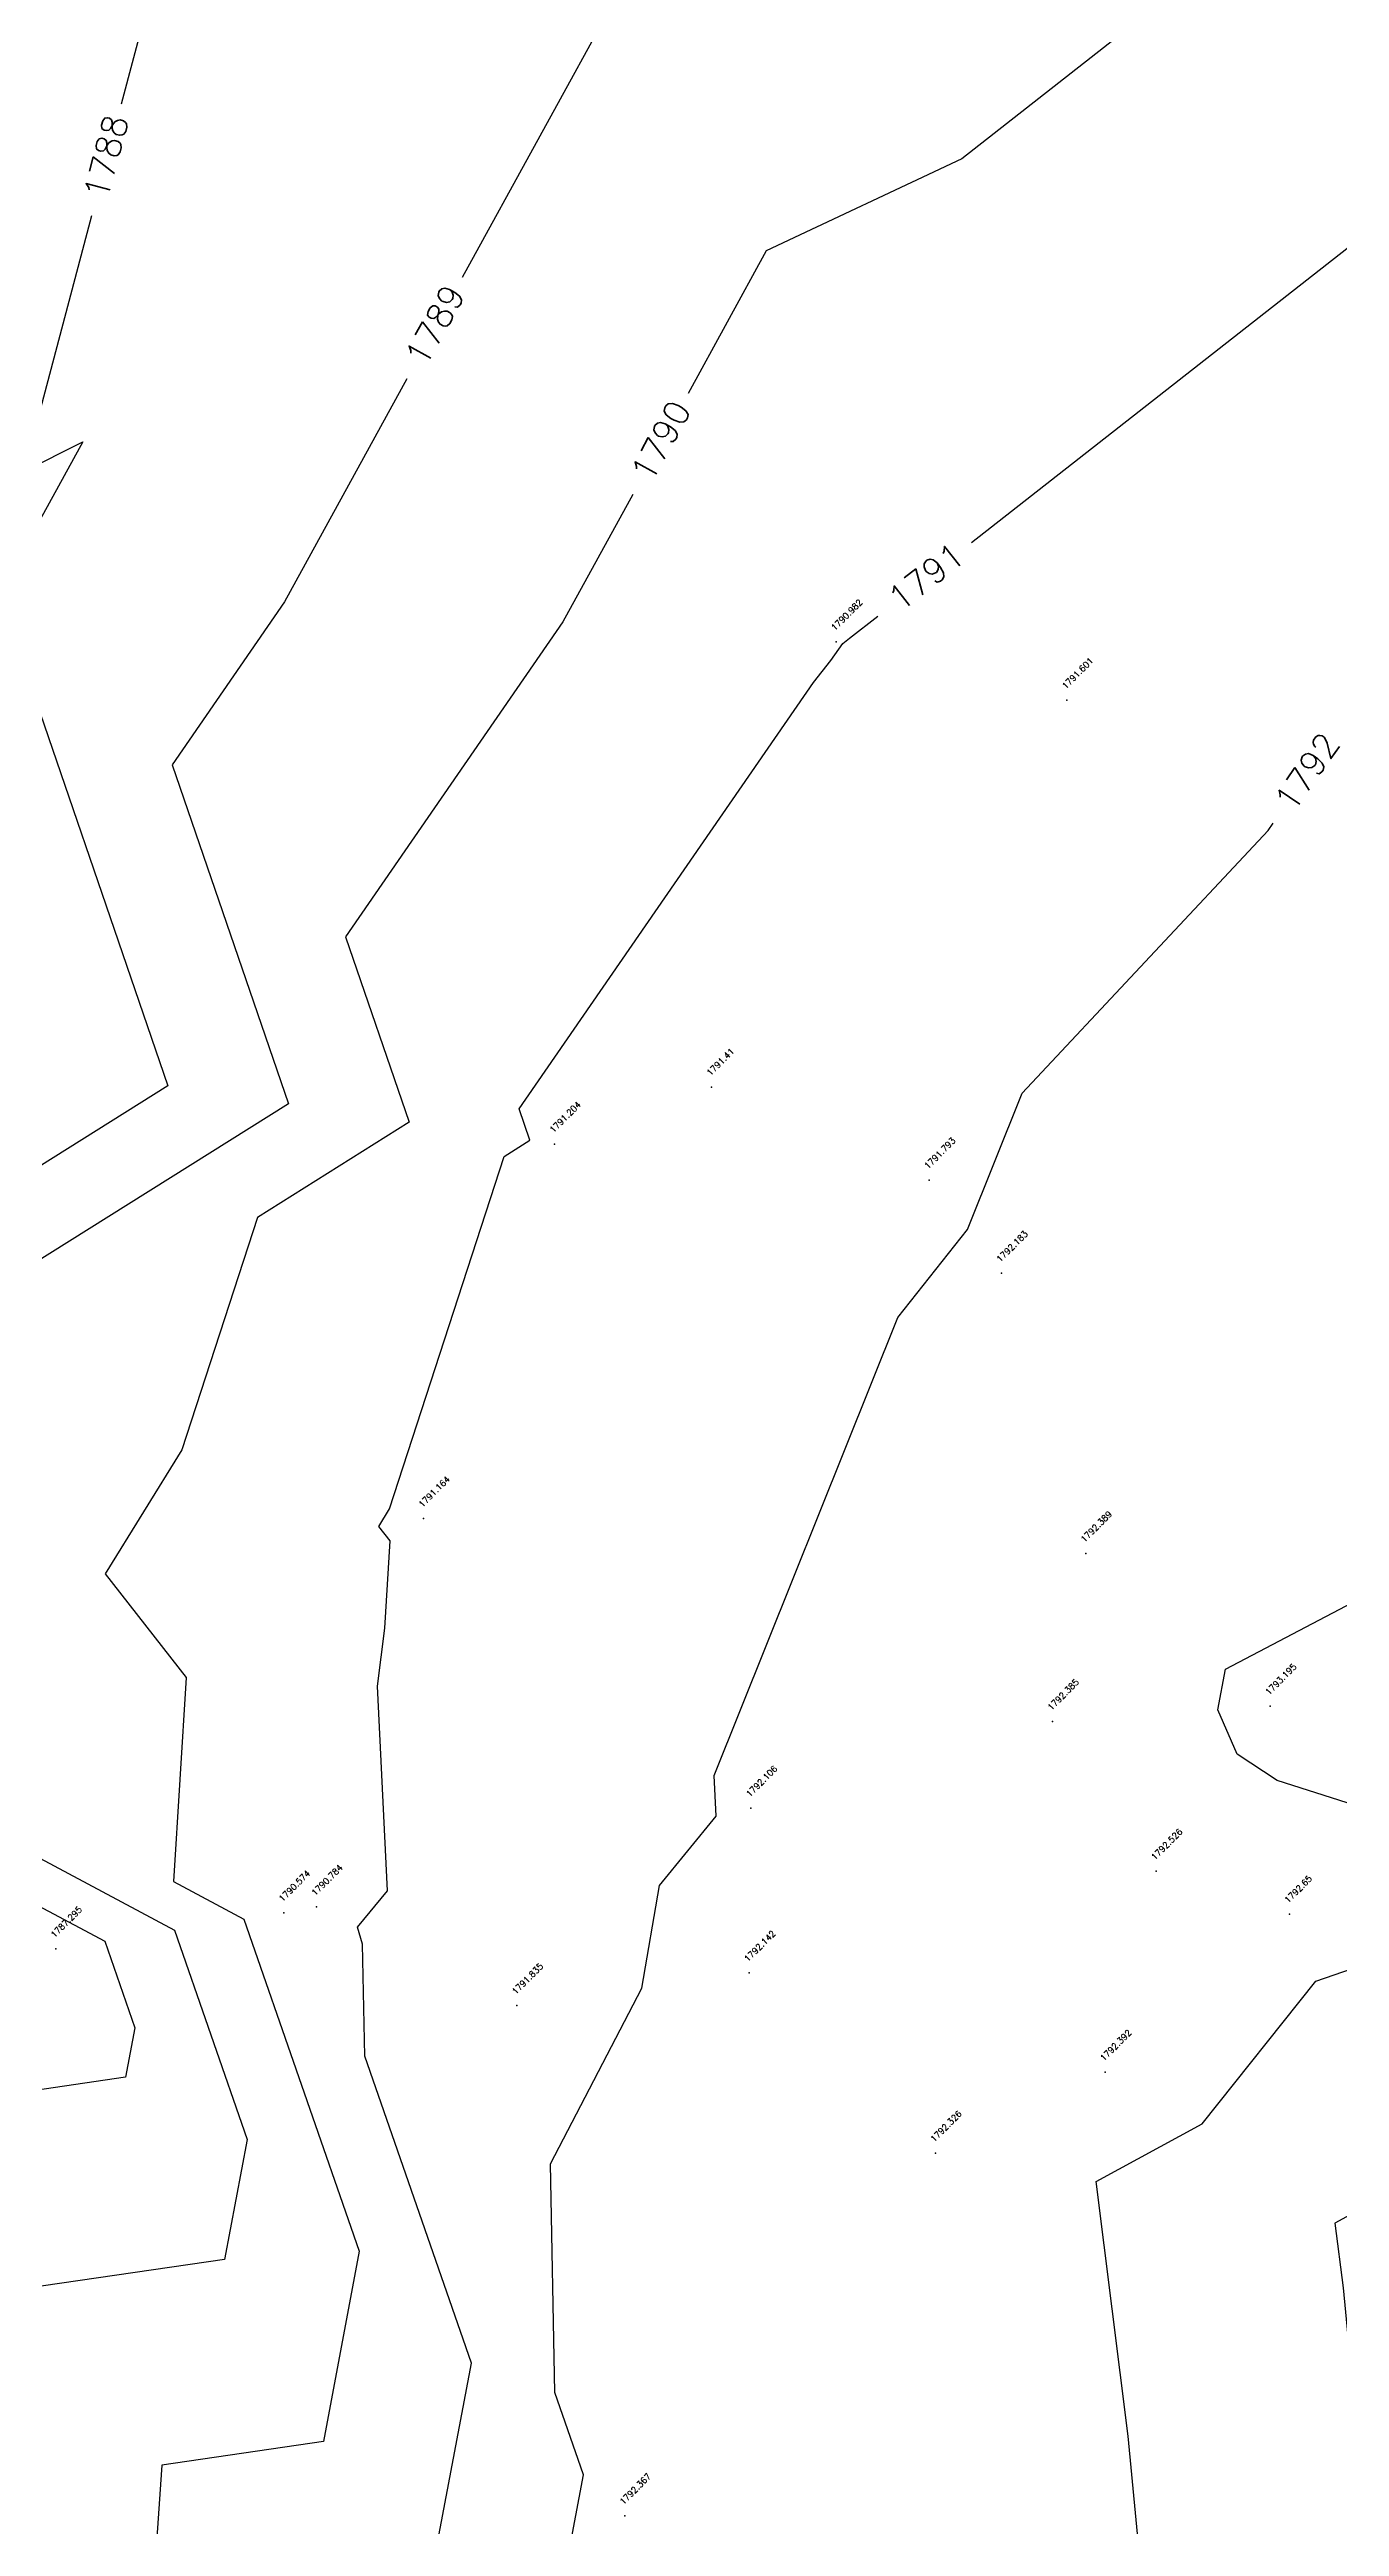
# Model space of a CAD drawing. Header units: inches. Extents: x 9956484 to 9957113, y 272553 to 273016.
# Drawn here: x 9956757.4 to 9956809.3, y 272657.7 to 272757.5 of the extents above; entities that cross this region are included whole.
import ezdxf
from ezdxf.enums import TextEntityAlignment as Align

# ---------------------------------------------------------------- set-up
doc = ezdxf.new("R2010")
doc.units = ezdxf.units.IN
doc.header["$MEASUREMENT"] = 0
doc.layers.add('Cont_Annotation', color=7, linetype='Continuous', lineweight=15)
for name, color, linetype in [('Contour', 4, 'Continuous'), ('Index_Contour', 8, 'Continuous'), ('Points', 7, 'Continuous'), ('Points-ELV', 6, 'Continuous'), ('Points-NUM', 4, 'Continuous'), ('Points-TXT', 3, 'Continuous')]:
    doc.layers.add(name, color=color, linetype=linetype)
doc.styles.add('Cont_Anno', font='')
doc.styles.add('romans', font='romans.shx')
doc.styles.get('Cont_Anno').set_extended_font_data('romans', bold=True)

# ---------------------------------------------------------------- blocks, each defined once
blk = doc.blocks.new('POINTS')
at = {"layer": 'Points'}
blk.add_line((0, 0), (0, 0), dxfattribs=at)
blk.add_point((0, 0), dxfattribs=at)
at = {"layer": 'Points-ELV', "style": 'romans'}
blk.add_attdef('ELEV', text='', height=1, rotation=45, dxfattribs=at).set_placement((0, 0), align=Align.BOTTOM_LEFT)
at = {"layer": 'Points-NUM', "style": 'romans'}
blk.add_attdef('PTNUM', text='', height=1, dxfattribs=at).set_placement((0, 0), align=Align.BOTTOM_RIGHT)
at = {"layer": 'Points-TXT', "style": 'romans'}
blk.add_attdef('DESC', text='', height=1, dxfattribs=at).set_placement((0, 0), align=Align.BOTTOM_RIGHT)

msp = doc.modelspace()

# ---------------------------------------------------------------- linework, layer by layer
at = {"layer": 'Contour'}
for points, elevation in [([(9956913.219, 272934.893), (9956895.659, 272942.065), (9956892.523, 272941.678), (9956832.254, 272946.086), (9956828.845, 272943.93), (9956827.549, 272942.08), (9956800.428, 272921.636), (9956799.759, 272920.056), (9956801.475, 272911.443), (9956812.315, 272909.241), (9956805.23, 272899.379), (9956813.751, 272883.142), (9956807.06, 272863.444), (9956806.32, 272857.905), (9956803.054, 272835.96), (9956791.7, 272835.306), (9956790.971, 272834.739), (9956782.529, 272819.064), (9956770.865, 272805.871), (9956767.243, 272785.479), (9956766.824, 272784.191), (9956766.02, 272777.509), (9956765.749, 272776.018), (9956760.242, 272755.274)], 1788), ([(9956794.476, 272737.608), (9956810.385, 272750.094), (9956831.899, 272764.547), (9956835.864, 272768.562), (9956838.616, 272769.139), (9956854.861, 272769.249), (9956860.543, 272770.69), (9956863.056, 272771.862), (9956864.231, 272774.503), (9956871.286, 272792.036), (9956870.924, 272795.647), (9956870.793, 272803.32), (9956898.629, 272830.075), (9956893.925, 272840.875), (9956906.27, 272839.116)], 1791), ([(9956783.348, 272765.392), (9956773.972, 272748.284)], 1789), ([(9956759.046, 272750.769), (9956756.313, 272740.472), (9956758.69, 272741.661), (9956755.607, 272736.037)], 1788), ([(9956771.738, 272744.21), (9956766.813, 272735.224), (9956762.287, 272728.656), (9956766.975, 272714.988), (9956755.785, 272707.964)], 1789), ([(9956755.299, 272735.59), (9956762.115, 272715.72), (9956746.415, 272705.866)], 1788), ([(9956772.359, 272653.758), (9956774.336, 272664.255), (9956770.048, 272676.622), (9956769.958, 272681.132), (9956769.757, 272681.814), (9956770.956, 272683.282), (9956770.55, 272691.527), (9956770.849, 272693.865), (9956771.066, 272697.379), (9956770.607, 272697.967), (9956771.041, 272698.671), (9956775.66, 272712.873), (9956776.696, 272713.523), (9956776.262, 272714.788), (9956788.105, 272731.972), (9956788.813, 272732.858), (9956789.294, 272733.545), (9956789.56, 272733.75), (9956790.703, 272734.647)], 1791), ([(9956776.343, 272646.421), (9956778.852, 272659.751), (9956777.701, 272663.071), (9956777.517, 272672.28), (9956781.198, 272679.363), (9956781.909, 272683.501), (9956784.192, 272686.294), (9956784.112, 272687.926), (9956791.504, 272706.389), (9956794.318, 272709.927), (9956796.512, 272715.426), (9956806.418, 272726.006), (9956806.62, 272726.301)], 1792), ([(9956801.43, 272654.564), (9956800.782, 272661.309), (9956799.498, 272671.575), (9956803.762, 272673.896), (9956808.333, 272679.641), (9956820.034, 272683.69), (9956812.412, 272685.926), (9956806.781, 272687.724), (9956805.165, 272688.787), (9956804.394, 272690.575), (9956804.706, 272692.212), (9956810.093, 272695.043), (9956810.242, 272699.921), (9956817.858, 272708.965)], 1793), ([(9956878.776, 272694.435), (9956878.448, 272676.094), (9956870.123, 272673.244), (9956845.174, 272665.73), (9956844.935, 272683.157), (9956831.233, 272680.64), (9956817.736, 272674.144), (9956811.349, 272671.934), (9956810.189, 272670.477), (9956809.107, 272669.888), (9956809.433, 272667.283), (9956810.751, 272653.563)], 1794), ([(9956754.612, 272685.843), (9956762.378, 272681.697), (9956765.302, 272673.262), (9956764.393, 272668.432), (9956755.631, 272667.147)], 1789), ([(9956756.078, 272683.121), (9956759.576, 272681.254), (9956760.785, 272677.766), (9956760.409, 272675.769), (9956749.39, 272674.153)], 1788)]:
    msp.add_lwpolyline(points, dxfattribs=dict(at, elevation=elevation))
at = {"layer": 'Index_Contour', "elevation": 1790}
for points in [[(9956805, 272761.633), (9956794.089, 272753.069), (9956786.212, 272749.358), (9956783.067, 272743.62)], [(9956780.834, 272739.545), (9956778.019, 272734.411), (9956769.274, 272721.722), (9956771.835, 272714.256), (9956765.722, 272710.419), (9956762.675, 272701.049), (9956759.596, 272696.051), (9956762.856, 272691.88), (9956762.348, 272683.652), (9956765.18, 272682.14), (9956769.819, 272668.758), (9956768.376, 272661.095), (9956761.871, 272660.141), (9956761.038, 272648.068), (9956737.697, 272594.254), (9956741.582, 272593.487), (9956763.716, 272598.132), (9956769.466, 272591.968), (9956759.451, 272577.021), (9956739.802, 272577.117), (9956759.776, 272573.609), (9956753.585, 272573.528), (9956784.757, 272569.21), (9956529.215, 272592.819)]]:
    msp.add_lwpolyline(points, dxfattribs=at)

# ---------------------------------------------------------------- block references
at = {"layer": 'Points', "linetype": 'Continuous'}
ref = msp.add_blockref('POINTS', (9956789.024, 272733.613, 1790.982), dxfattribs=at)
ref.add_attrib('ELEV', '1790.982', dxfattribs={"layer": 'Points-ELV', "height": 0.25, "rotation": 45, "style": 'romans'}).set_placement((9956789.024, 272733.988, 1790.982), align=Align.BOTTOM_LEFT)
ref = msp.add_blockref('POINTS', (9956798.318, 272731.26, 1791.601), dxfattribs=at)
ref.add_attrib('ELEV', '1791.601', dxfattribs={"layer": 'Points-ELV', "height": 0.25, "rotation": 45, "style": 'romans'}).set_placement((9956798.318, 272731.635, 1791.601), align=Align.BOTTOM_LEFT)
ref = msp.add_blockref('POINTS', (9956784.01, 272715.671, 1791.41), dxfattribs=at)
ref.add_attrib('ELEV', '1791.41', dxfattribs={"layer": 'Points-ELV', "height": 0.25, "rotation": 45, "style": 'romans'}).set_placement((9956784.01, 272716.046, 1791.41), align=Align.BOTTOM_LEFT)
ref = msp.add_blockref('POINTS', (9956777.687, 272713.374, 1791.204), dxfattribs=at)
ref.add_attrib('ELEV', '1791.204', dxfattribs={"layer": 'Points-ELV', "height": 0.25, "rotation": 45, "style": 'romans'}).set_placement((9956777.687, 272713.749, 1791.204), align=Align.BOTTOM_LEFT)
ref = msp.add_blockref('POINTS', (9956792.774, 272711.922, 1791.793), dxfattribs=at)
ref.add_attrib('ELEV', '1791.793', dxfattribs={"layer": 'Points-ELV', "height": 0.25, "rotation": 45, "style": 'romans'}).set_placement((9956792.774, 272712.297, 1791.793), align=Align.BOTTOM_LEFT)
ref = msp.add_blockref('POINTS', (9956795.683, 272708.164, 1792.183), dxfattribs=at)
ref.add_attrib('ELEV', '1792.183', dxfattribs={"layer": 'Points-ELV', "height": 0.25, "rotation": 45, "style": 'romans'}).set_placement((9956795.683, 272708.539, 1792.183), align=Align.BOTTOM_LEFT)
ref = msp.add_blockref('POINTS', (9956772.413, 272698.281, 1791.164), dxfattribs=at)
ref.add_attrib('ELEV', '1791.164', dxfattribs={"layer": 'Points-ELV', "height": 0.25, "rotation": 45, "style": 'romans'}).set_placement((9956772.413, 272698.656, 1791.164), align=Align.BOTTOM_LEFT)
ref = msp.add_blockref('POINTS', (9956799.071, 272696.875, 1792.389), dxfattribs=at)
ref.add_attrib('ELEV', '1792.389', dxfattribs={"layer": 'Points-ELV', "height": 0.25, "rotation": 45, "style": 'romans'}).set_placement((9956799.071, 272697.25, 1792.389), align=Align.BOTTOM_LEFT)
ref = msp.add_blockref('POINTS', (9956806.504, 272690.724, 1793.195), dxfattribs=at)
ref.add_attrib('ELEV', '1793.195', dxfattribs={"layer": 'Points-ELV', "height": 0.25, "rotation": 45, "style": 'romans'}).set_placement((9956806.504, 272691.099, 1793.195), align=Align.BOTTOM_LEFT)
ref = msp.add_blockref('POINTS', (9956797.74, 272690.105, 1792.385), dxfattribs=at)
ref.add_attrib('ELEV', '1792.385', dxfattribs={"layer": 'Points-ELV', "height": 0.25, "rotation": 45, "style": 'romans'}).set_placement((9956797.74, 272690.48, 1792.385), align=Align.BOTTOM_LEFT)
ref = msp.add_blockref('POINTS', (9956785.595, 272686.613, 1792.106), dxfattribs=at)
ref.add_attrib('ELEV', '1792.106', dxfattribs={"layer": 'Points-ELV', "height": 0.25, "rotation": 45, "style": 'romans'}).set_placement((9956785.595, 272686.988, 1792.106), align=Align.BOTTOM_LEFT)
ref = msp.add_blockref('POINTS', (9956801.909, 272684.077, 1792.526), dxfattribs=at)
ref.add_attrib('ELEV', '1792.526', dxfattribs={"layer": 'Points-ELV', "height": 0.25, "rotation": 45, "style": 'romans'}).set_placement((9956801.909, 272684.452, 1792.526), align=Align.BOTTOM_LEFT)
ref = msp.add_blockref('POINTS', (9956768.097, 272682.631, 1790.784), dxfattribs=at)
ref.add_attrib('ELEV', '1790.784', dxfattribs={"layer": 'Points-ELV', "height": 0.25, "rotation": 45, "style": 'romans'}).set_placement((9956768.097, 272683.006, 1790.784), align=Align.BOTTOM_LEFT)
ref = msp.add_blockref('POINTS', (9956766.788, 272682.395, 1790.574), dxfattribs=at)
ref.add_attrib('ELEV', '1790.574', dxfattribs={"layer": 'Points-ELV', "height": 0.25, "rotation": 45, "style": 'romans'}).set_placement((9956766.788, 272682.77, 1790.574), align=Align.BOTTOM_LEFT)
ref = msp.add_blockref('POINTS', (9956807.278, 272682.338, 1792.65), dxfattribs=at)
ref.add_attrib('ELEV', '1792.65', dxfattribs={"layer": 'Points-ELV', "height": 0.25, "rotation": 45, "style": 'romans'}).set_placement((9956807.278, 272682.713, 1792.65), align=Align.BOTTOM_LEFT)
ref = msp.add_blockref('POINTS', (9956757.601, 272680.941, 1787.295), dxfattribs=at)
ref.add_attrib('ELEV', '1787.295', dxfattribs={"layer": 'Points-ELV', "height": 0.25, "rotation": 45, "style": 'romans'}).set_placement((9956757.601, 272681.316, 1787.295), align=Align.BOTTOM_LEFT)
ref = msp.add_blockref('POINTS', (9956785.524, 272679.972, 1792.142), dxfattribs=at)
ref.add_attrib('ELEV', '1792.142', dxfattribs={"layer": 'Points-ELV', "height": 0.25, "rotation": 45, "style": 'romans'}).set_placement((9956785.524, 272680.347, 1792.142), align=Align.BOTTOM_LEFT)
ref = msp.add_blockref('POINTS', (9956776.172, 272678.656, 1791.835), dxfattribs=at)
ref.add_attrib('ELEV', '1791.835', dxfattribs={"layer": 'Points-ELV', "height": 0.25, "rotation": 45, "style": 'romans'}).set_placement((9956776.172, 272679.031, 1791.835), align=Align.BOTTOM_LEFT)
ref = msp.add_blockref('POINTS', (9956799.855, 272675.975, 1792.392), dxfattribs=at)
ref.add_attrib('ELEV', '1792.392', dxfattribs={"layer": 'Points-ELV', "height": 0.25, "rotation": 45, "style": 'romans'}).set_placement((9956799.855, 272676.35, 1792.392), align=Align.BOTTOM_LEFT)
ref = msp.add_blockref('POINTS', (9956793.021, 272672.712, 1792.326), dxfattribs=at)
ref.add_attrib('ELEV', '1792.326', dxfattribs={"layer": 'Points-ELV', "height": 0.25, "rotation": 45, "style": 'romans'}).set_placement((9956793.021, 272673.087, 1792.326), align=Align.BOTTOM_LEFT)
ref = msp.add_blockref('POINTS', (9956780.51, 272658.098, 1792.367), dxfattribs=at)
ref.add_attrib('ELEV', '1792.367', dxfattribs={"layer": 'Points-ELV', "height": 0.25, "rotation": 45, "style": 'romans'}).set_placement((9956780.51, 272658.473, 1792.367), align=Align.BOTTOM_LEFT)

# ---------------------------------------------------------------- texts
at = {"layer": 'Cont_Annotation', "style": 'Cont_Anno'}
for s, rotation, p in [('1788', 75.133, (9956759.669, 272751.36, 1788)), ('1789', 61.27275, (9956772.481, 272744.628, 1789)), ('1790', 61.27275, (9956781.576, 272739.964, 1790)), ('1791', 38.12688, (9956791.608, 272734.786, 1791)), ('1792', 55.58348, (9956807.421, 272726.674, 1792))]:
    msp.add_text(s, height=1, rotation=rotation, dxfattribs=at).set_placement(p)

doc.saveas('drawing.dxf')
